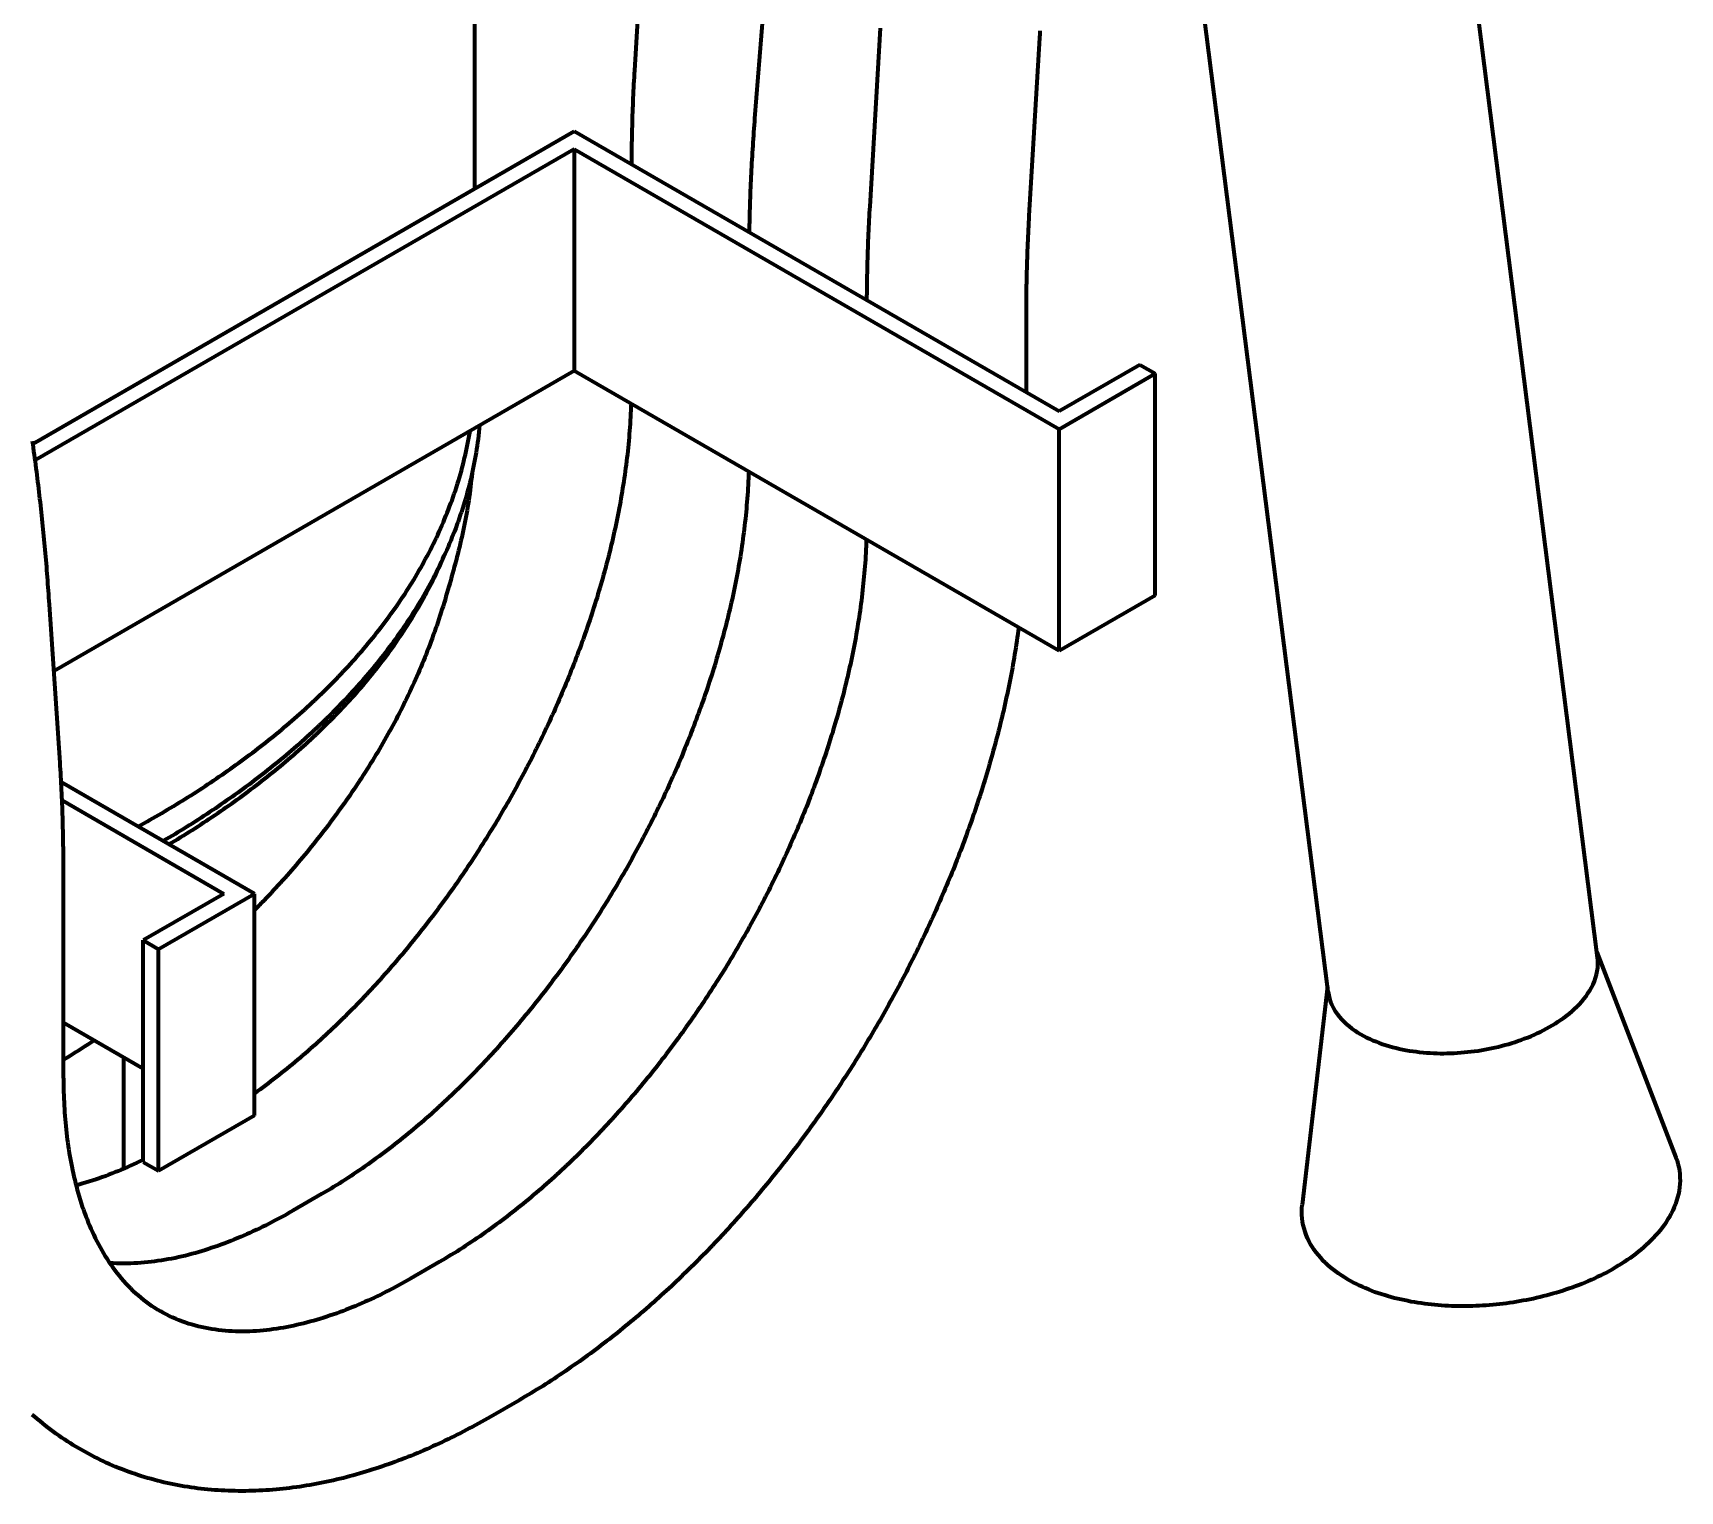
# Model space of a CAD drawing. Header units: millimetres. Extents: x 0 to 2382, y 0 to 420.
# Drawn here: x 335.41 to 359.67, y 53.49 to 74.96 of the extents above; entities that cross this region are included whole.
import ezdxf

# ---------------------------------------------------------------- set-up
doc = ezdxf.new("R2010")
doc.units = ezdxf.units.MM
doc.layers.add('01-VISIBLE', color=7, linetype='CONTINUOUS', lineweight=70)

msp = doc.modelspace()

# ---------------------------------------------------------------- linework, layer by layer
at = {"layer": '01-VISIBLE'}
for p, q in [((341.92, 72.668), (341.92, 111.598)), ((358.456, 61.347), (355.393, 85.487)), ((354.488, 60.843), (351.425, 84.983)), ((344.427, 77.032), (344.271, 74.409)), ((346.186, 75.534), (346.042, 73.704)), ((347.891, 75.032), (347.736, 72.409)), ((350.237, 74.893), (350.082, 72.27)), ((335.413, 68.911), (343.385, 73.514)), ((343.385, 73.514), (350.527, 69.391)), ((343.385, 73.253), (335.446, 68.669)), ((343.385, 73.253), (350.527, 69.129)), ((343.385, 73.253), (343.385, 69.987)), ((350.04, 70.874), (350.04, 69.672)), ((343.385, 69.987), (335.722, 65.562)), ((350.527, 65.863), (343.385, 69.987)), ((351.715, 70.076), (350.527, 69.391)), ((350.527, 69.129), (351.941, 69.946)), ((351.715, 70.076), (351.941, 69.946)), ((351.941, 66.68), (351.941, 69.946)), ((350.527, 65.863), (350.527, 69.129)), ((335.812, 64.215), (335.656, 66.545)), ((351.941, 66.68), (350.527, 65.863)), ((338.676, 62.287), (335.829, 63.931)), ((335.842, 63.662), (338.223, 62.287)), ((335.863, 59.572), (335.863, 62.653)), ((338.223, 62.287), (337.035, 61.601)), ((337.262, 61.471), (338.676, 62.287)), ((338.676, 59.021), (338.676, 62.287)), ((337.035, 61.601), (337.262, 61.471)), ((337.035, 58.335), (337.035, 61.601)), ((337.262, 58.205), (337.262, 61.471)), ((358.446, 61.426), (359.609, 58.404)), ((354.478, 60.922), (354.107, 57.705)), ((337.035, 59.707), (335.863, 60.384)), ((336.752, 58.238), (336.752, 59.87)), ((338.676, 59.021), (337.262, 58.205)), ((337.035, 58.335), (337.262, 58.205)), ((339.669, 57.866), (339.244, 57.62)), ((341.402, 56.865), (340.976, 56.62)), ((342.577, 54.83), (342.151, 54.585))]:
    msp.add_line(p, q, dxfattribs=at)
for points in [[(350.243, 74.993), (350.24, 74.943), (350.237, 74.893)], [(344.271, 74.409), (344.268, 74.358), (344.266, 74.307), (344.263, 74.256), (344.26, 74.205), (344.258, 74.154), (344.255, 74.103), (344.253, 74.052), (344.25, 74), (344.248, 73.949), (344.246, 73.898), (344.244, 73.847), (344.242, 73.796), (344.24, 73.745), (344.239, 73.694), (344.237, 73.643), (344.236, 73.591), (344.234, 73.54), (344.233, 73.489), (344.232, 73.438), (344.231, 73.387), (344.23, 73.336), (344.229, 73.284), (344.228, 73.233), (344.227, 73.182), (344.227, 73.131), (344.226, 73.08), (344.226, 73.029)], [(346.042, 73.704), (346.038, 73.653), (346.034, 73.603), (346.03, 73.552), (346.026, 73.501), (346.023, 73.45), (346.019, 73.4), (346.016, 73.349), (346.013, 73.298), (346.009, 73.247), (346.006, 73.196), (346.003, 73.146), (346, 73.095), (345.997, 73.044), (345.995, 72.993), (345.992, 72.942), (345.99, 72.891), (345.987, 72.841), (345.985, 72.79), (345.982, 72.739), (345.98, 72.688), (345.978, 72.637), (345.976, 72.586), (345.974, 72.535), (345.973, 72.485), (345.971, 72.434), (345.969, 72.383), (345.968, 72.332), (345.966, 72.281), (345.965, 72.23), (345.964, 72.179), (345.963, 72.128), (345.962, 72.078), (345.961, 72.027)], [(347.736, 72.409), (347.733, 72.358), (347.73, 72.307), (347.728, 72.256), (347.725, 72.205), (347.722, 72.153), (347.72, 72.102), (347.717, 72.051), (347.715, 72), (347.713, 71.949), (347.711, 71.898), (347.709, 71.847), (347.707, 71.796), (347.705, 71.744), (347.703, 71.693), (347.702, 71.642), (347.7, 71.591), (347.699, 71.54), (347.698, 71.489), (347.697, 71.437), (347.695, 71.386), (347.694, 71.335), (347.694, 71.284), (347.693, 71.233), (347.692, 71.182), (347.692, 71.13), (347.691, 71.079), (347.691, 71.028)], [(350.082, 72.27), (350.079, 72.219), (350.076, 72.167), (350.073, 72.115), (350.071, 72.064), (350.068, 72.012), (350.066, 71.96), (350.063, 71.909), (350.061, 71.857), (350.059, 71.805), (350.057, 71.754), (350.055, 71.702), (350.053, 71.65), (350.052, 71.598), (350.05, 71.547), (350.049, 71.495), (350.047, 71.443), (350.046, 71.392), (350.045, 71.34), (350.044, 71.288), (350.043, 71.236), (350.042, 71.185), (350.042, 71.133), (350.041, 71.081), (350.041, 71.03), (350.04, 70.978), (350.04, 70.926), (350.04, 70.874)], [(344.221, 69.504), (344.22, 69.454), (344.218, 69.404), (344.215, 69.354), (344.213, 69.303), (344.21, 69.253), (344.207, 69.203), (344.204, 69.153), (344.2, 69.103), (344.196, 69.053), (344.192, 69.004), (344.187, 68.954), (344.183, 68.904), (344.178, 68.854), (344.172, 68.804), (344.167, 68.754), (344.161, 68.704), (344.155, 68.655), (344.149, 68.605), (344.142, 68.555), (344.136, 68.506), (344.129, 68.456), (344.121, 68.406), (344.114, 68.357), (344.106, 68.307), (344.098, 68.258), (344.09, 68.208), (344.082, 68.159), (344.073, 68.109), (344.064, 68.06), (344.055, 68.011), (344.046, 67.962), (344.037, 67.912), (344.027, 67.863), (344.017, 67.814), (344.007, 67.765), (343.997, 67.716), (343.986, 67.667), (343.975, 67.618), (343.964, 67.569), (343.953, 67.52), (343.942, 67.471), (343.93, 67.423), (343.919, 67.374), (343.907, 67.325), (343.895, 67.277), (343.882, 67.228), (343.87, 67.179), (343.857, 67.131), (343.844, 67.083), (343.831, 67.034), (343.818, 66.986), (343.804, 66.938), (343.791, 66.889), (343.777, 66.841), (343.763, 66.793), (343.749, 66.745), (343.734, 66.697), (343.72, 66.649), (343.705, 66.601), (343.69, 66.553), (343.675, 66.505), (343.659, 66.458), (343.644, 66.41), (343.628, 66.362), (343.613, 66.315), (343.597, 66.267), (343.58, 66.22), (343.564, 66.173), (343.548, 66.125), (343.531, 66.078), (343.514, 66.031), (343.497, 65.984), (343.48, 65.936), (343.463, 65.889), (343.445, 65.842), (343.427, 65.796), (343.41, 65.749), (343.392, 65.702), (343.374, 65.655), (343.355, 65.609), (343.337, 65.562), (343.318, 65.515), (343.299, 65.469), (343.28, 65.423), (343.261, 65.376), (343.242, 65.33), (343.223, 65.284), (343.203, 65.238), (343.183, 65.191), (343.164, 65.145), (343.144, 65.099), (343.123, 65.054), (343.103, 65.008), (343.083, 64.962), (343.062, 64.916), (343.041, 64.871), (343.02, 64.825), (342.999, 64.78), (342.978, 64.734), (342.957, 64.689), (342.935, 64.644), (342.913, 64.599), (342.892, 64.553), (342.87, 64.508), (342.847, 64.463), (342.825, 64.418), (342.803, 64.374), (342.78, 64.329), (342.758, 64.284), (342.735, 64.24), (342.712, 64.195), (342.689, 64.151), (342.665, 64.106), (342.642, 64.062), (342.618, 64.018), (342.595, 63.973), (342.571, 63.929), (342.547, 63.885), (342.523, 63.841), (342.499, 63.798), (342.474, 63.754), (342.45, 63.71), (342.425, 63.666), (342.4, 63.623), (342.375, 63.579), (342.35, 63.536), (342.325, 63.493), (342.299, 63.45), (342.274, 63.406), (342.248, 63.363), (342.223, 63.32), (342.197, 63.277), (342.171, 63.235), (342.144, 63.192), (342.118, 63.149), (342.092, 63.107), (342.065, 63.064), (342.038, 63.022), (342.011, 62.98), (341.984, 62.937), (341.957, 62.895), (341.93, 62.853), (341.902, 62.811), (341.875, 62.769), (341.847, 62.728), (341.819, 62.686), (341.791, 62.644), (341.763, 62.603), (341.735, 62.561), (341.707, 62.52), (341.678, 62.479), (341.65, 62.438), (341.621, 62.397), (341.592, 62.356), (341.563, 62.315), (341.534, 62.274), (341.504, 62.233), (341.475, 62.193), (341.445, 62.152), (341.416, 62.112), (341.386, 62.072), (341.356, 62.032), (341.326, 61.992), (341.295, 61.952), (341.265, 61.912), (341.234, 61.872), (341.204, 61.832), (341.173, 61.793), (341.142, 61.753), (341.111, 61.714), (341.08, 61.675), (341.049, 61.636), (341.017, 61.597), (340.985, 61.558), (340.954, 61.519), (340.922, 61.48), (340.89, 61.442), (340.858, 61.403), (340.825, 61.365), (340.793, 61.327), (340.761, 61.288), (340.728, 61.25), (340.695, 61.213), (340.662, 61.175), (340.629, 61.137), (340.596, 61.1), (340.562, 61.062), (340.529, 61.025), (340.495, 60.988), (340.462, 60.951), (340.428, 60.914), (340.394, 60.877), (340.359, 60.84), (340.325, 60.804), (340.291, 60.767), (340.256, 60.731), (340.221, 60.695), (340.187, 60.659), (340.152, 60.623), (340.116, 60.587), (340.081, 60.552), (340.046, 60.516), (340.01, 60.481), (339.974, 60.446), (339.939, 60.411), (339.903, 60.376), (339.867, 60.341), (339.83, 60.306), (339.794, 60.272), (339.757, 60.238), (339.721, 60.204), (339.684, 60.169), (339.647, 60.136), (339.61, 60.102), (339.573, 60.068), (339.535, 60.035), (339.498, 60.002), (339.46, 59.969), (339.422, 59.936), (339.384, 59.903), (339.346, 59.871), (339.308, 59.838), (339.269, 59.806), (339.231, 59.774), (339.192, 59.742), (339.153, 59.71), (339.114, 59.679), (339.075, 59.648), (339.036, 59.616), (338.997, 59.585), (338.957, 59.555), (338.917, 59.524), (338.877, 59.494), (338.837, 59.464), (338.797, 59.434), (338.757, 59.404), (338.716, 59.374), (338.676, 59.345)], [(341.991, 69.182), (341.986, 69.132), (341.981, 69.082), (341.975, 69.032), (341.969, 68.982), (341.962, 68.933), (341.955, 68.883), (341.947, 68.833), (341.939, 68.784), (341.931, 68.734), (341.922, 68.685), (341.913, 68.635), (341.903, 68.586), (341.893, 68.537), (341.882, 68.488), (341.871, 68.439), (341.86, 68.39), (341.848, 68.341), (341.835, 68.292), (341.823, 68.244), (341.809, 68.195), (341.796, 68.147), (341.782, 68.099), (341.768, 68.051), (341.753, 68.003), (341.738, 67.955), (341.722, 67.907), (341.706, 67.859), (341.69, 67.812), (341.673, 67.765), (341.656, 67.717), (341.639, 67.67), (341.621, 67.623), (341.602, 67.577), (341.584, 67.53), (341.565, 67.484), (341.545, 67.437), (341.526, 67.391), (341.506, 67.345), (341.485, 67.299), (341.465, 67.253), (341.443, 67.208), (341.422, 67.162), (341.4, 67.117), (341.378, 67.072), (341.356, 67.027), (341.333, 66.982), (341.31, 66.938), (341.286, 66.893), (341.263, 66.849), (341.238, 66.805), (341.214, 66.761), (341.189, 66.717), (341.164, 66.674), (341.139, 66.631), (341.113, 66.587), (341.088, 66.544), (341.061, 66.501), (341.035, 66.459), (341.008, 66.416), (340.981, 66.374), (340.954, 66.332), (340.926, 66.29), (340.898, 66.248), (340.87, 66.207), (340.842, 66.165), (340.813, 66.124), (340.784, 66.083), (340.755, 66.042), (340.725, 66.001), (340.696, 65.961), (340.666, 65.921), (340.635, 65.881), (340.605, 65.841), (340.574, 65.801), (340.543, 65.761), (340.512, 65.722), (340.481, 65.683), (340.449, 65.644), (340.417, 65.605), (340.385, 65.566), (340.353, 65.528), (340.32, 65.489), (340.288, 65.451), (340.255, 65.413), (340.222, 65.376), (340.188, 65.338), (340.155, 65.301), (340.121, 65.264), (340.087, 65.227), (340.053, 65.19), (340.019, 65.153), (339.984, 65.117), (339.949, 65.081), (339.914, 65.044), (339.879, 65.009), (339.844, 64.973), (339.808, 64.937), (339.773, 64.902), (339.737, 64.867), (339.701, 64.832), (339.665, 64.797), (339.628, 64.762), (339.592, 64.728), (339.555, 64.693), (339.518, 64.659), (339.481, 64.625), (339.444, 64.592), (339.407, 64.558), (339.369, 64.525), (339.332, 64.491), (339.294, 64.458), (339.256, 64.425), (339.218, 64.393), (339.18, 64.36), (339.141, 64.328), (339.103, 64.295), (339.064, 64.263), (339.026, 64.231), (338.987, 64.2), (338.948, 64.168), (338.908, 64.137), (338.869, 64.105), (338.83, 64.074), (338.79, 64.044), (338.75, 64.013), (338.71, 63.982), (338.67, 63.952), (338.63, 63.922), (338.59, 63.892), (338.55, 63.862), (338.509, 63.832), (338.469, 63.802), (338.428, 63.773), (338.387, 63.744), (338.346, 63.714), (338.305, 63.686), (338.264, 63.657), (338.223, 63.628), (338.182, 63.6), (338.14, 63.571), (338.099, 63.543), (338.057, 63.515), (338.015, 63.487), (337.973, 63.46), (337.931, 63.432), (337.889, 63.405), (337.847, 63.377), (337.805, 63.35), (337.762, 63.323), (337.72, 63.297), (337.677, 63.27), (337.635, 63.243), (337.592, 63.217), (337.549, 63.191), (337.506, 63.165), (337.463, 63.139), (337.42, 63.113), (337.377, 63.088), (337.333, 63.062)], [(335.656, 66.545), (335.653, 66.596), (335.649, 66.646), (335.646, 66.696), (335.642, 66.746), (335.638, 66.797), (335.634, 66.847), (335.631, 66.897), (335.627, 66.947), (335.623, 66.998), (335.619, 67.048), (335.615, 67.098), (335.61, 67.148), (335.606, 67.199), (335.602, 67.249), (335.597, 67.299), (335.593, 67.349), (335.588, 67.399), (335.584, 67.449), (335.579, 67.5), (335.574, 67.55), (335.569, 67.6), (335.564, 67.65), (335.559, 67.7), (335.554, 67.75), (335.549, 67.801), (335.543, 67.851), (335.538, 67.901), (335.533, 67.951), (335.527, 68.001), (335.522, 68.051), (335.516, 68.101), (335.51, 68.151), (335.504, 68.201), (335.499, 68.251), (335.493, 68.301), (335.486, 68.351), (335.48, 68.401), (335.474, 68.451), (335.468, 68.501), (335.461, 68.551), (335.455, 68.601), (335.449, 68.651), (335.442, 68.701), (335.435, 68.751), (335.428, 68.801), (335.422, 68.851), (335.415, 68.901), (335.408, 68.951)], [(336.961, 63.277), (337.005, 63.301), (337.049, 63.325), (337.093, 63.35), (337.136, 63.375), (337.18, 63.399), (337.223, 63.424), (337.267, 63.449), (337.31, 63.475), (337.353, 63.5), (337.396, 63.526), (337.439, 63.551), (337.482, 63.577), (337.525, 63.603), (337.568, 63.629), (337.61, 63.655), (337.653, 63.682), (337.696, 63.708), (337.738, 63.735), (337.78, 63.762), (337.822, 63.789), (337.864, 63.816), (337.906, 63.843), (337.948, 63.871), (337.99, 63.899), (338.032, 63.926), (338.073, 63.954), (338.115, 63.982), (338.156, 64.011), (338.198, 64.039), (338.239, 64.068), (338.28, 64.096), (338.321, 64.125), (338.362, 64.154), (338.402, 64.183), (338.443, 64.213), (338.483, 64.242), (338.524, 64.272), (338.564, 64.302), (338.604, 64.332), (338.644, 64.362), (338.684, 64.392), (338.724, 64.423), (338.763, 64.453), (338.803, 64.484), (338.842, 64.515), (338.881, 64.546), (338.92, 64.578), (338.959, 64.609), (338.998, 64.641), (339.037, 64.673), (339.076, 64.705), (339.114, 64.737), (339.152, 64.769), (339.19, 64.802), (339.228, 64.834), (339.266, 64.867), (339.304, 64.9), (339.341, 64.934), (339.379, 64.967), (339.416, 65.001), (339.453, 65.034), (339.49, 65.068), (339.526, 65.102), (339.563, 65.137), (339.599, 65.171), (339.635, 65.206), (339.672, 65.24), (339.707, 65.275), (339.743, 65.311), (339.779, 65.346), (339.814, 65.381), (339.849, 65.417), (339.884, 65.453), (339.919, 65.489), (339.953, 65.525), (339.988, 65.562), (340.022, 65.598), (340.056, 65.635), (340.09, 65.672), (340.123, 65.709), (340.157, 65.747), (340.19, 65.784), (340.223, 65.822), (340.255, 65.86), (340.288, 65.898), (340.32, 65.936), (340.352, 65.975), (340.384, 66.014), (340.416, 66.052), (340.447, 66.091), (340.478, 66.131), (340.509, 66.17), (340.54, 66.21), (340.57, 66.249), (340.601, 66.289), (340.631, 66.33), (340.66, 66.37), (340.69, 66.411), (340.719, 66.451), (340.748, 66.492), (340.776, 66.533), (340.805, 66.575), (340.833, 66.616), (340.861, 66.658), (340.888, 66.699), (340.916, 66.742), (340.943, 66.784), (340.969, 66.826), (340.996, 66.869), (341.022, 66.911), (341.048, 66.954), (341.073, 66.997), (341.098, 67.041), (341.123, 67.084), (341.148, 67.128), (341.172, 67.172), (341.196, 67.216), (341.22, 67.26), (341.243, 67.304), (341.266, 67.349), (341.289, 67.394), (341.311, 67.438), (341.333, 67.483), (341.354, 67.529), (341.376, 67.574), (341.397, 67.62), (341.417, 67.665), (341.437, 67.711), (341.457, 67.757), (341.476, 67.803), (341.496, 67.85), (341.514, 67.896), (341.533, 67.943), (341.55, 67.989), (341.568, 68.036), (341.585, 68.083), (341.602, 68.131), (341.618, 68.178), (341.634, 68.226), (341.65, 68.273), (341.665, 68.321), (341.68, 68.369), (341.694, 68.417), (341.708, 68.465), (341.722, 68.513), (341.735, 68.562), (341.747, 68.61), (341.759, 68.659), (341.771, 68.707), (341.783, 68.756), (341.794, 68.805), (341.804, 68.854), (341.814, 68.903), (341.824, 68.952), (341.833, 69.001), (341.842, 69.051), (341.85, 69.1)], [(341.88, 68.478), (341.875, 68.428), (341.869, 68.378), (341.864, 68.328), (341.858, 68.278), (341.852, 68.228), (341.845, 68.178), (341.838, 68.129), (341.83, 68.079), (341.823, 68.03), (341.815, 67.98), (341.806, 67.931), (341.798, 67.881), (341.788, 67.832), (341.779, 67.783), (341.769, 67.733), (341.759, 67.684), (341.749, 67.635), (341.738, 67.586), (341.727, 67.537), (341.716, 67.488), (341.704, 67.439), (341.693, 67.391), (341.681, 67.342), (341.668, 67.293), (341.656, 67.245), (341.644, 67.196), (341.631, 67.147), (341.618, 67.099), (341.605, 67.05), (341.592, 67.002), (341.579, 66.954), (341.566, 66.905), (341.552, 66.857), (341.538, 66.809), (341.524, 66.76), (341.51, 66.712), (341.496, 66.664), (341.482, 66.616), (341.467, 66.568), (341.452, 66.52), (341.437, 66.472), (341.422, 66.424), (341.407, 66.377), (341.391, 66.329), (341.375, 66.281), (341.359, 66.234), (341.343, 66.186), (341.326, 66.139), (341.309, 66.092), (341.292, 66.045), (341.274, 65.998), (341.256, 65.951), (341.238, 65.904), (341.22, 65.857), (341.202, 65.811), (341.183, 65.764), (341.164, 65.718), (341.145, 65.671), (341.126, 65.625), (341.106, 65.578), (341.087, 65.532), (341.067, 65.486), (341.046, 65.44), (341.026, 65.395), (341.005, 65.349), (340.984, 65.303), (340.963, 65.258), (340.941, 65.213), (340.919, 65.167), (340.897, 65.122), (340.875, 65.077), (340.853, 65.032), (340.83, 64.988), (340.807, 64.943), (340.784, 64.899), (340.761, 64.854), (340.737, 64.81), (340.713, 64.766), (340.689, 64.722), (340.665, 64.678), (340.641, 64.634), (340.616, 64.59), (340.591, 64.546), (340.566, 64.503), (340.541, 64.46), (340.516, 64.416), (340.49, 64.373), (340.464, 64.33), (340.438, 64.287), (340.412, 64.245), (340.385, 64.202), (340.359, 64.159), (340.332, 64.117), (340.305, 64.075), (340.278, 64.033), (340.25, 63.99), (340.223, 63.948), (340.195, 63.907), (340.167, 63.865), (340.139, 63.823), (340.111, 63.782), (340.083, 63.74), (340.054, 63.699), (340.025, 63.658), (339.996, 63.617), (339.967, 63.576), (339.938, 63.535), (339.909, 63.495), (339.879, 63.454), (339.85, 63.414), (339.82, 63.373), (339.79, 63.333), (339.759, 63.293), (339.729, 63.253), (339.698, 63.213), (339.668, 63.174), (339.637, 63.134), (339.606, 63.095), (339.575, 63.055), (339.543, 63.016), (339.512, 62.977), (339.48, 62.938), (339.449, 62.899), (339.417, 62.861), (339.384, 62.822), (339.352, 62.784), (339.32, 62.745), (339.287, 62.707), (339.255, 62.669), (339.222, 62.631), (339.189, 62.593), (339.155, 62.556), (339.122, 62.518), (339.089, 62.481), (339.055, 62.444), (339.021, 62.406), (338.987, 62.369), (338.953, 62.333), (338.919, 62.296), (338.885, 62.259), (338.85, 62.223), (338.816, 62.186), (338.781, 62.15), (338.746, 62.114), (338.711, 62.078), (338.676, 62.043)], [(345.954, 68.504), (345.952, 68.454), (345.95, 68.404), (345.948, 68.354), (345.945, 68.304), (345.942, 68.254), (345.939, 68.204), (345.936, 68.154), (345.932, 68.104), (345.928, 68.054), (345.924, 68.004), (345.92, 67.954), (345.915, 67.904), (345.91, 67.855), (345.905, 67.805), (345.899, 67.755), (345.894, 67.705), (345.888, 67.656), (345.881, 67.606), (345.875, 67.557), (345.868, 67.507), (345.861, 67.457), (345.854, 67.408), (345.847, 67.358), (345.839, 67.309), (345.831, 67.26), (345.823, 67.21), (345.815, 67.161), (345.806, 67.112), (345.797, 67.062), (345.788, 67.013), (345.779, 66.964), (345.77, 66.915), (345.76, 66.866), (345.75, 66.817), (345.74, 66.768), (345.73, 66.719), (345.719, 66.67), (345.709, 66.621), (345.698, 66.572), (345.686, 66.523), (345.675, 66.474), (345.664, 66.426), (345.652, 66.377), (345.64, 66.328), (345.628, 66.28), (345.616, 66.231), (345.603, 66.183), (345.59, 66.135), (345.578, 66.086), (345.565, 66.038), (345.551, 65.99), (345.538, 65.941), (345.524, 65.893), (345.51, 65.845), (345.496, 65.797), (345.482, 65.749), (345.468, 65.701), (345.453, 65.653), (345.439, 65.606), (345.424, 65.558), (345.409, 65.51), (345.393, 65.462), (345.378, 65.415), (345.362, 65.367), (345.347, 65.32), (345.331, 65.272), (345.315, 65.225), (345.298, 65.178), (345.282, 65.13), (345.265, 65.083), (345.249, 65.036), (345.232, 64.989), (345.214, 64.942), (345.197, 64.895), (345.18, 64.848), (345.162, 64.801), (345.144, 64.754), (345.126, 64.708), (345.108, 64.661), (345.09, 64.614), (345.072, 64.568), (345.053, 64.521), (345.034, 64.475), (345.016, 64.429), (344.996, 64.382), (344.977, 64.336), (344.958, 64.29), (344.938, 64.244), (344.919, 64.198), (344.899, 64.152), (344.879, 64.106), (344.859, 64.06), (344.839, 64.015), (344.818, 63.969), (344.798, 63.923), (344.777, 63.878), (344.756, 63.832), (344.735, 63.787), (344.714, 63.742), (344.693, 63.696), (344.671, 63.651), (344.649, 63.606), (344.628, 63.561), (344.606, 63.516), (344.584, 63.471), (344.562, 63.426), (344.539, 63.381), (344.517, 63.337), (344.494, 63.292), (344.471, 63.247), (344.448, 63.203), (344.425, 63.159), (344.402, 63.114), (344.379, 63.07), (344.355, 63.026), (344.332, 62.982), (344.308, 62.938), (344.284, 62.894), (344.26, 62.85), (344.236, 62.806), (344.211, 62.762), (344.187, 62.719), (344.162, 62.675), (344.138, 62.632), (344.113, 62.588), (344.088, 62.545), (344.063, 62.502), (344.037, 62.458), (344.012, 62.415), (343.986, 62.372), (343.96, 62.329), (343.935, 62.287), (343.909, 62.244), (343.883, 62.201), (343.856, 62.159), (343.83, 62.116), (343.803, 62.074), (343.777, 62.031), (343.75, 61.989), (343.723, 61.947), (343.696, 61.905), (343.669, 61.863), (343.641, 61.821), (343.614, 61.779), (343.586, 61.737), (343.558, 61.696), (343.531, 61.654), (343.503, 61.613), (343.474, 61.571), (343.446, 61.53), (343.418, 61.489), (343.389, 61.448), (343.36, 61.407), (343.332, 61.366), (343.303, 61.325), (343.274, 61.284), (343.244, 61.244), (343.215, 61.203), (343.185, 61.163), (343.156, 61.122), (343.126, 61.082), (343.096, 61.042), (343.066, 61.002), (343.036, 60.962), (343.006, 60.922), (342.975, 60.883), (342.945, 60.843), (342.914, 60.803), (342.883, 60.764), (342.852, 60.725), (342.821, 60.686), (342.79, 60.646), (342.758, 60.608), (342.727, 60.569), (342.695, 60.53), (342.664, 60.491), (342.632, 60.453), (342.6, 60.414), (342.567, 60.376), (342.535, 60.338), (342.503, 60.3), (342.47, 60.262), (342.437, 60.224), (342.404, 60.186), (342.372, 60.148), (342.338, 60.111), (342.305, 60.074), (342.272, 60.036), (342.238, 59.999), (342.205, 59.962), (342.171, 59.925), (342.137, 59.888), (342.103, 59.852), (342.069, 59.815), (342.034, 59.779), (342, 59.743), (341.965, 59.706), (341.93, 59.67), (341.895, 59.635), (341.86, 59.599), (341.825, 59.563), (341.79, 59.528), (341.754, 59.493), (341.719, 59.457), (341.683, 59.422), (341.647, 59.387), (341.611, 59.353), (341.575, 59.318), (341.539, 59.284), (341.502, 59.249), (341.466, 59.215), (341.429, 59.181), (341.392, 59.147), (341.355, 59.114), (341.318, 59.08), (341.281, 59.047), (341.243, 59.013), (341.206, 58.98), (341.168, 58.948), (341.13, 58.915), (341.092, 58.882), (341.054, 58.85), (341.016, 58.818), (340.978, 58.786), (340.939, 58.754), (340.9, 58.722), (340.861, 58.69), (340.822, 58.659), (340.783, 58.628), (340.744, 58.597), (340.704, 58.566), (340.665, 58.536), (340.625, 58.505), (340.585, 58.475), (340.545, 58.445), (340.505, 58.415), (340.465, 58.386), (340.424, 58.356), (340.383, 58.327), (340.343, 58.298), (340.302, 58.269), (340.261, 58.241), (340.219, 58.212), (340.178, 58.184), (340.136, 58.156), (340.095, 58.129), (340.053, 58.101), (340.011, 58.074), (339.969, 58.047), (339.926, 58.021), (339.884, 57.994), (339.841, 57.968), (339.798, 57.942), (339.756, 57.916), (339.712, 57.891), (339.669, 57.866)], [(347.686, 67.503), (347.685, 67.453), (347.683, 67.403), (347.68, 67.353), (347.678, 67.303), (347.675, 67.253), (347.672, 67.204), (347.668, 67.154), (347.665, 67.104), (347.661, 67.054), (347.657, 67.004), (347.652, 66.954), (347.647, 66.904), (347.642, 66.854), (347.637, 66.805), (347.632, 66.755), (347.626, 66.705), (347.62, 66.656), (347.614, 66.606), (347.607, 66.556), (347.601, 66.507), (347.594, 66.457), (347.586, 66.408), (347.579, 66.358), (347.571, 66.309), (347.563, 66.259), (347.555, 66.21), (347.547, 66.161), (347.538, 66.111), (347.53, 66.062), (347.521, 66.013), (347.511, 65.964), (347.502, 65.915), (347.492, 65.865), (347.482, 65.816), (347.472, 65.767), (347.462, 65.718), (347.452, 65.669), (347.441, 65.621), (347.43, 65.572), (347.419, 65.523), (347.408, 65.474), (347.396, 65.426), (347.384, 65.377), (347.372, 65.328), (347.36, 65.28), (347.348, 65.231), (347.336, 65.183), (347.323, 65.134), (347.31, 65.086), (347.297, 65.038), (347.284, 64.989), (347.27, 64.941), (347.257, 64.893), (347.243, 64.845), (347.229, 64.797), (347.215, 64.749), (347.2, 64.701), (347.186, 64.653), (347.171, 64.605), (347.156, 64.558), (347.141, 64.51), (347.126, 64.462), (347.11, 64.415), (347.095, 64.367), (347.079, 64.32), (347.063, 64.272), (347.047, 64.225), (347.031, 64.177), (347.014, 64.13), (346.998, 64.083), (346.981, 64.036), (346.964, 63.989), (346.947, 63.942), (346.93, 63.895), (346.912, 63.848), (346.895, 63.801), (346.877, 63.754), (346.859, 63.708), (346.841, 63.661), (346.823, 63.614), (346.804, 63.568), (346.786, 63.521), (346.767, 63.475), (346.748, 63.429), (346.729, 63.382), (346.71, 63.336), (346.69, 63.29), (346.671, 63.244), (346.651, 63.198), (346.631, 63.152), (346.611, 63.106), (346.591, 63.06), (346.571, 63.014), (346.551, 62.969), (346.53, 62.923), (346.509, 62.878), (346.488, 62.832), (346.467, 62.787), (346.446, 62.741), (346.425, 62.696), (346.403, 62.651), (346.382, 62.606), (346.36, 62.561), (346.338, 62.516), (346.316, 62.471), (346.294, 62.426), (346.272, 62.381), (346.249, 62.336), (346.226, 62.292), (346.204, 62.247), (346.181, 62.203), (346.158, 62.158), (346.135, 62.114), (346.111, 62.07), (346.088, 62.026), (346.064, 61.981), (346.04, 61.937), (346.016, 61.893), (345.992, 61.85), (345.968, 61.806), (345.944, 61.762), (345.919, 61.718), (345.895, 61.675), (345.87, 61.631), (345.845, 61.588), (345.82, 61.545), (345.795, 61.501), (345.77, 61.458), (345.744, 61.415), (345.719, 61.372), (345.693, 61.329), (345.667, 61.286), (345.641, 61.244), (345.615, 61.201), (345.589, 61.158), (345.562, 61.116), (345.536, 61.073), (345.509, 61.031), (345.482, 60.989), (345.455, 60.947), (345.428, 60.905), (345.401, 60.863), (345.374, 60.821), (345.346, 60.779), (345.319, 60.737), (345.291, 60.695), (345.263, 60.654), (345.235, 60.612), (345.207, 60.571), (345.178, 60.53), (345.15, 60.489), (345.122, 60.448), (345.093, 60.407), (345.064, 60.366), (345.035, 60.325), (345.006, 60.284), (344.977, 60.244), (344.947, 60.203), (344.918, 60.163), (344.888, 60.122), (344.858, 60.082), (344.829, 60.042), (344.799, 60.002), (344.768, 59.962), (344.738, 59.922), (344.708, 59.882), (344.677, 59.843), (344.646, 59.803), (344.616, 59.764), (344.585, 59.725), (344.553, 59.685), (344.522, 59.646), (344.491, 59.607), (344.459, 59.568), (344.428, 59.53), (344.396, 59.491), (344.364, 59.452), (344.332, 59.414), (344.3, 59.376), (344.268, 59.337), (344.235, 59.299), (344.202, 59.261), (344.17, 59.224), (344.137, 59.186), (344.104, 59.148), (344.071, 59.111), (344.038, 59.073), (344.004, 59.036), (343.971, 58.999), (343.937, 58.962), (343.903, 58.925), (343.869, 58.888), (343.835, 58.852), (343.801, 58.815), (343.767, 58.779), (343.732, 58.742), (343.697, 58.706), (343.663, 58.67), (343.628, 58.634), (343.593, 58.599), (343.558, 58.563), (343.522, 58.528), (343.487, 58.492), (343.451, 58.457), (343.416, 58.422), (343.38, 58.387), (343.344, 58.352), (343.308, 58.318), (343.271, 58.283), (343.235, 58.249), (343.198, 58.215), (343.162, 58.181), (343.125, 58.147), (343.088, 58.113), (343.051, 58.08), (343.013, 58.046), (342.976, 58.013), (342.938, 57.98), (342.901, 57.947), (342.863, 57.915), (342.825, 57.882), (342.787, 57.85), (342.748, 57.817), (342.71, 57.785), (342.671, 57.753), (342.633, 57.722), (342.594, 57.69), (342.555, 57.659), (342.516, 57.628), (342.476, 57.597), (342.437, 57.566), (342.397, 57.535), (342.358, 57.505), (342.318, 57.475), (342.278, 57.445), (342.237, 57.415), (342.197, 57.385), (342.157, 57.356), (342.116, 57.327), (342.075, 57.298), (342.034, 57.269), (341.993, 57.24), (341.952, 57.212), (341.91, 57.184), (341.869, 57.156), (341.827, 57.129), (341.785, 57.101), (341.743, 57.074), (341.701, 57.047), (341.659, 57.02), (341.616, 56.994), (341.574, 56.968), (341.531, 56.942), (341.488, 56.916), (341.445, 56.891), (341.402, 56.865)], [(337.416, 63.015), (337.459, 63.04), (337.502, 63.066), (337.545, 63.092), (337.587, 63.119), (337.63, 63.145), (337.673, 63.172), (337.715, 63.198), (337.758, 63.225), (337.8, 63.252), (337.842, 63.279), (337.884, 63.306), (337.926, 63.334), (337.968, 63.361), (338.01, 63.389), (338.052, 63.417), (338.093, 63.445), (338.135, 63.473), (338.176, 63.502), (338.218, 63.53), (338.259, 63.559), (338.3, 63.588), (338.341, 63.617), (338.382, 63.646), (338.422, 63.675), (338.463, 63.705), (338.503, 63.734), (338.544, 63.764), (338.584, 63.794), (338.624, 63.824), (338.664, 63.855), (338.704, 63.885), (338.744, 63.916), (338.783, 63.947), (338.823, 63.977), (338.862, 64.009), (338.902, 64.04), (338.941, 64.071), (338.98, 64.103), (339.018, 64.135), (339.057, 64.167), (339.096, 64.199), (339.134, 64.231), (339.172, 64.264), (339.21, 64.296), (339.248, 64.329), (339.286, 64.362), (339.324, 64.396), (339.361, 64.429), (339.399, 64.462), (339.436, 64.496), (339.473, 64.53), (339.51, 64.564), (339.546, 64.598), (339.583, 64.633), (339.619, 64.667), (339.655, 64.702), (339.691, 64.737), (339.727, 64.772), (339.763, 64.808), (339.798, 64.843), (339.834, 64.879), (339.869, 64.915), (339.904, 64.951), (339.938, 64.987), (339.973, 65.023), (340.007, 65.06), (340.041, 65.097), (340.075, 65.134), (340.109, 65.171), (340.142, 65.208), (340.176, 65.246), (340.209, 65.284), (340.242, 65.321), (340.274, 65.36), (340.307, 65.398), (340.339, 65.436), (340.371, 65.475), (340.403, 65.514), (340.434, 65.553), (340.466, 65.592), (340.497, 65.631), (340.528, 65.671), (340.558, 65.711), (340.589, 65.751), (340.619, 65.791), (340.649, 65.831), (340.678, 65.872), (340.707, 65.913), (340.737, 65.954), (340.765, 65.995), (340.794, 66.036), (340.822, 66.077), (340.85, 66.119), (340.878, 66.161), (340.905, 66.203), (340.932, 66.245), (340.959, 66.287), (340.986, 66.33), (341.012, 66.373), (341.038, 66.416), (341.064, 66.459), (341.089, 66.502), (341.114, 66.546), (341.139, 66.589), (341.163, 66.633), (341.187, 66.677), (341.211, 66.721), (341.235, 66.766), (341.258, 66.81), (341.281, 66.855), (341.303, 66.9), (341.325, 66.945), (341.347, 66.99), (341.368, 67.036), (341.389, 67.081), (341.41, 67.127), (341.43, 67.173), (341.45, 67.219), (341.47, 67.265)], [(349.931, 66.207), (349.925, 66.157), (349.918, 66.108), (349.91, 66.058), (349.903, 66.009), (349.895, 65.959), (349.887, 65.91), (349.879, 65.86), (349.871, 65.811), (349.863, 65.762), (349.854, 65.712), (349.846, 65.663), (349.837, 65.614), (349.828, 65.565), (349.818, 65.515), (349.809, 65.466), (349.799, 65.417), (349.789, 65.368), (349.779, 65.319), (349.769, 65.27), (349.759, 65.221), (349.748, 65.172), (349.738, 65.123), (349.727, 65.074), (349.716, 65.025), (349.705, 64.977), (349.693, 64.928), (349.682, 64.879), (349.67, 64.83), (349.658, 64.782), (349.646, 64.733), (349.634, 64.685), (349.621, 64.636), (349.609, 64.588), (349.596, 64.539), (349.583, 64.491), (349.57, 64.442), (349.557, 64.394), (349.544, 64.346), (349.53, 64.298), (349.517, 64.249), (349.503, 64.201), (349.489, 64.153), (349.475, 64.105), (349.461, 64.057), (349.446, 64.009), (349.432, 63.961), (349.417, 63.913), (349.402, 63.866), (349.387, 63.818), (349.372, 63.77), (349.356, 63.723), (349.341, 63.675), (349.325, 63.627), (349.31, 63.58), (349.294, 63.532), (349.278, 63.485), (349.261, 63.438), (349.245, 63.39), (349.229, 63.343), (349.212, 63.296), (349.195, 63.249), (349.178, 63.201), (349.161, 63.154), (349.144, 63.107), (349.127, 63.06), (349.109, 63.013), (349.091, 62.967), (349.074, 62.92), (349.056, 62.873), (349.038, 62.826), (349.019, 62.78), (349.001, 62.733), (348.983, 62.687), (348.964, 62.64), (348.945, 62.594), (348.926, 62.547), (348.907, 62.501), (348.888, 62.455), (348.869, 62.408), (348.85, 62.362), (348.83, 62.316), (348.81, 62.27), (348.791, 62.224), (348.771, 62.178), (348.751, 62.132), (348.73, 62.087), (348.71, 62.041), (348.689, 61.995), (348.669, 61.95), (348.648, 61.904), (348.627, 61.858), (348.606, 61.813), (348.585, 61.768), (348.564, 61.722), (348.543, 61.677), (348.521, 61.632), (348.499, 61.587), (348.478, 61.542), (348.456, 61.496), (348.434, 61.452), (348.412, 61.407), (348.389, 61.362), (348.367, 61.317), (348.344, 61.272), (348.322, 61.228), (348.299, 61.183), (348.276, 61.138), (348.253, 61.094), (348.23, 61.05), (348.207, 61.005), (348.183, 60.961), (348.16, 60.917), (348.136, 60.873), (348.112, 60.829), (348.088, 60.785), (348.064, 60.741), (348.04, 60.697), (348.016, 60.653), (347.992, 60.609), (347.967, 60.566), (347.943, 60.522), (347.918, 60.478), (347.893, 60.435), (347.868, 60.392), (347.843, 60.348), (347.818, 60.305), (347.792, 60.262), (347.767, 60.219), (347.741, 60.176), (347.716, 60.133), (347.69, 60.09), (347.664, 60.047), (347.638, 60.004), (347.612, 59.962), (347.585, 59.919), (347.559, 59.876), (347.532, 59.834), (347.506, 59.792), (347.479, 59.749), (347.452, 59.707), (347.425, 59.665), (347.398, 59.623), (347.371, 59.581), (347.343, 59.539), (347.316, 59.497), (347.288, 59.455), (347.261, 59.413), (347.233, 59.372), (347.205, 59.33), (347.177, 59.289), (347.149, 59.247), (347.12, 59.206), (347.092, 59.165), (347.063, 59.124), (347.035, 59.083), (347.006, 59.042), (346.977, 59.001), (346.948, 58.96), (346.919, 58.919), (346.89, 58.879), (346.86, 58.838), (346.831, 58.797), (346.801, 58.757), (346.772, 58.717), (346.742, 58.677), (346.712, 58.636), (346.682, 58.596), (346.652, 58.556), (346.621, 58.516), (346.591, 58.477), (346.561, 58.437), (346.53, 58.397), (346.499, 58.358), (346.468, 58.318), (346.437, 58.279), (346.406, 58.24), (346.375, 58.201), (346.344, 58.162), (346.312, 58.123), (346.281, 58.084), (346.249, 58.045), (346.217, 58.006), (346.186, 57.968), (346.154, 57.929), (346.121, 57.891), (346.089, 57.852), (346.057, 57.814), (346.024, 57.776), (345.992, 57.738), (345.959, 57.7), (345.926, 57.662), (345.893, 57.625), (345.86, 57.587), (345.827, 57.549), (345.794, 57.512), (345.761, 57.475), (345.727, 57.437), (345.693, 57.4), (345.66, 57.363), (345.626, 57.326), (345.592, 57.29), (345.558, 57.253), (345.524, 57.216), (345.489, 57.18), (345.455, 57.144), (345.42, 57.107), (345.386, 57.071), (345.351, 57.035), (345.316, 56.999), (345.281, 56.964), (345.246, 56.928), (345.21, 56.892), (345.175, 56.857), (345.14, 56.822), (345.104, 56.786), (345.068, 56.751), (345.032, 56.716), (344.996, 56.682), (344.96, 56.647), (344.924, 56.612), (344.888, 56.578), (344.851, 56.543), (344.815, 56.509), (344.778, 56.475), (344.741, 56.441), (344.704, 56.407), (344.667, 56.374), (344.63, 56.34), (344.593, 56.307), (344.556, 56.273), (344.518, 56.24), (344.481, 56.207), (344.443, 56.174), (344.405, 56.141), (344.367, 56.109), (344.329, 56.076), (344.291, 56.044), (344.252, 56.012), (344.214, 55.98), (344.175, 55.948), (344.137, 55.916), (344.098, 55.884), (344.059, 55.853), (344.02, 55.821), (343.981, 55.79), (343.941, 55.759), (343.902, 55.728), (343.862, 55.698), (343.823, 55.667), (343.783, 55.637), (343.743, 55.606), (343.703, 55.576), (343.663, 55.546), (343.623, 55.517), (343.582, 55.487), (343.542, 55.458), (343.501, 55.428), (343.46, 55.399), (343.42, 55.37), (343.379, 55.342), (343.337, 55.313), (343.296, 55.285), (343.255, 55.256), (343.213, 55.228), (343.172, 55.2), (343.13, 55.173), (343.088, 55.145), (343.046, 55.118), (343.004, 55.091), (342.962, 55.064), (342.92, 55.037), (342.877, 55.011), (342.835, 54.984), (342.792, 54.958), (342.749, 54.932), (342.706, 54.906), (342.663, 54.881), (342.62, 54.855), (342.577, 54.83)], [(335.863, 62.653), (335.863, 62.703), (335.862, 62.754), (335.862, 62.804), (335.862, 62.855), (335.861, 62.905), (335.861, 62.955), (335.86, 63.006), (335.859, 63.056), (335.858, 63.107), (335.857, 63.157), (335.856, 63.208), (335.855, 63.258), (335.854, 63.308), (335.852, 63.359), (335.851, 63.409), (335.849, 63.459), (335.848, 63.51), (335.846, 63.56), (335.844, 63.611), (335.842, 63.661), (335.839, 63.711), (335.837, 63.762), (335.835, 63.812), (335.832, 63.862), (335.83, 63.913), (335.827, 63.963), (335.824, 64.013), (335.821, 64.064), (335.818, 64.114), (335.815, 64.164), (335.812, 64.215)], [(356.293, 59.938), (356.344, 59.94), (356.394, 59.943), (356.445, 59.946), (356.495, 59.951), (356.546, 59.956), (356.596, 59.961), (356.646, 59.968), (356.697, 59.975), (356.747, 59.983), (356.796, 59.991), (356.846, 60.001), (356.896, 60.011), (356.945, 60.022), (356.995, 60.033), (357.044, 60.046), (357.093, 60.059), (357.142, 60.072), (357.19, 60.087), (357.238, 60.102), (357.286, 60.118), (357.334, 60.135), (357.382, 60.153), (357.429, 60.171), (357.476, 60.19), (357.522, 60.211), (357.568, 60.232), (357.614, 60.253), (357.659, 60.276), (357.704, 60.3), (357.748, 60.324), (357.792, 60.35), (357.835, 60.376), (357.878, 60.403), (357.92, 60.432), (357.961, 60.461), (358.002, 60.492), (358.041, 60.524), (358.08, 60.556), (358.117, 60.59), (358.154, 60.625), (358.189, 60.662), (358.223, 60.699), (358.255, 60.738), (358.286, 60.779), (358.315, 60.82), (358.342, 60.863), (358.367, 60.907), (358.39, 60.952), (358.409, 60.999), (358.426, 61.047), (358.44, 61.095), (358.451, 61.145), (358.458, 61.195), (358.461, 61.246), (358.461, 61.296), (358.456, 61.347)], [(354.488, 60.843), (354.497, 60.793), (354.509, 60.744), (354.525, 60.695), (354.544, 60.648), (354.567, 60.603), (354.593, 60.559), (354.622, 60.517), (354.653, 60.476), (354.686, 60.438), (354.722, 60.401), (354.759, 60.367), (354.797, 60.334), (354.838, 60.302), (354.879, 60.273), (354.922, 60.245), (354.965, 60.218), (355.009, 60.193), (355.055, 60.17), (355.1, 60.148), (355.147, 60.127), (355.194, 60.108), (355.242, 60.089), (355.289, 60.072), (355.338, 60.057), (355.387, 60.042), (355.436, 60.028), (355.485, 60.016), (355.535, 60.004), (355.584, 59.993), (355.634, 59.984), (355.684, 59.975), (355.735, 59.967), (355.785, 59.961), (355.836, 59.955), (355.886, 59.949), (355.937, 59.945), (355.988, 59.942), (356.039, 59.939), (356.09, 59.937), (356.14, 59.936), (356.191, 59.936), (356.242, 59.937), (356.293, 59.938)], [(336.313, 60.124), (336.269, 60.095), (336.224, 60.066), (336.179, 60.037), (336.134, 60.008), (336.089, 59.98), (336.044, 59.952), (335.999, 59.923), (335.954, 59.895), (335.908, 59.867), (335.863, 59.84)], [(335.863, 59.572), (335.863, 59.522), (335.863, 59.471), (335.864, 59.421), (335.865, 59.37), (335.867, 59.32), (335.869, 59.269), (335.871, 59.219), (335.873, 59.169), (335.876, 59.118), (335.879, 59.068), (335.883, 59.018), (335.887, 58.967), (335.891, 58.917), (335.896, 58.867), (335.901, 58.816), (335.906, 58.766), (335.912, 58.716), (335.919, 58.666), (335.925, 58.616), (335.932, 58.566), (335.94, 58.516), (335.948, 58.466), (335.956, 58.417), (335.965, 58.367), (335.974, 58.317), (335.984, 58.268), (335.994, 58.218), (336.005, 58.169), (336.016, 58.12), (336.028, 58.071), (336.04, 58.022), (336.053, 57.973), (336.066, 57.924), (336.079, 57.875), (336.094, 57.827), (336.108, 57.779), (336.124, 57.731), (336.14, 57.683), (336.156, 57.635), (336.173, 57.587), (336.191, 57.54), (336.209, 57.493), (336.227, 57.446), (336.247, 57.4), (336.267, 57.353), (336.288, 57.307), (336.309, 57.262), (336.331, 57.216), (336.353, 57.171), (336.377, 57.126), (336.401, 57.082), (336.426, 57.038), (336.451, 56.994), (336.477, 56.951), (336.504, 56.908), (336.532, 56.866), (336.56, 56.824), (336.589, 56.783), (336.619, 56.743), (336.65, 56.702), (336.681, 56.663), (336.713, 56.624), (336.746, 56.586), (336.78, 56.548), (336.815, 56.512), (336.85, 56.476), (336.886, 56.441), (336.923, 56.406), (336.961, 56.373), (337, 56.34), (337.039, 56.308), (337.079, 56.277), (337.119, 56.248), (337.161, 56.219), (337.203, 56.191), (337.246, 56.164), (337.289, 56.138)], [(337.035, 58.367), (336.99, 58.346), (336.944, 58.324), (336.899, 58.303), (336.853, 58.282), (336.807, 58.262), (336.76, 58.242), (336.714, 58.222), (336.667, 58.203), (336.621, 58.184), (336.574, 58.165), (336.527, 58.147), (336.48, 58.129), (336.432, 58.112), (336.385, 58.095), (336.337, 58.079), (336.289, 58.063), (336.241, 58.047), (336.193, 58.032), (336.145, 58.018), (336.097, 58.003), (336.048, 57.99)], [(359.609, 58.404), (359.626, 58.356), (359.64, 58.308), (359.652, 58.259), (359.661, 58.21), (359.667, 58.16), (359.67, 58.11), (359.671, 58.06), (359.669, 58.01), (359.664, 57.96), (359.657, 57.91), (359.647, 57.861), (359.635, 57.812), (359.621, 57.764), (359.604, 57.716), (359.585, 57.67), (359.565, 57.624), (359.542, 57.579), (359.518, 57.535), (359.493, 57.492), (359.466, 57.449), (359.437, 57.408), (359.407, 57.368), (359.376, 57.328), (359.344, 57.29), (359.311, 57.252), (359.277, 57.215), (359.242, 57.179), (359.206, 57.144), (359.169, 57.11), (359.131, 57.077), (359.093, 57.044), (359.054, 57.012), (359.015, 56.981), (358.975, 56.951), (358.934, 56.922), (358.893, 56.893), (358.851, 56.865), (358.809, 56.838), (358.766, 56.811), (358.723, 56.785), (358.68, 56.76), (358.636, 56.735), (358.592, 56.711), (358.547, 56.688), (358.503, 56.666), (358.457, 56.644), (358.412, 56.622), (358.366, 56.601), (358.32, 56.581), (358.274, 56.562), (358.227, 56.543), (358.181, 56.524), (358.134, 56.506), (358.087, 56.489), (358.039, 56.472), (357.992, 56.456), (357.944, 56.44), (357.896, 56.425), (357.848, 56.411), (357.8, 56.397), (357.752, 56.383), (357.703, 56.37), (357.654, 56.358), (357.606, 56.346), (357.557, 56.334), (357.508, 56.323), (357.459, 56.313), (357.409, 56.303), (357.36, 56.294), (357.311, 56.285), (357.261, 56.276), (357.211, 56.269), (357.162, 56.261), (357.112, 56.254), (357.062, 56.248), (357.012, 56.242), (356.962, 56.237), (356.912, 56.232), (356.862, 56.228), (356.812, 56.224), (356.762, 56.221), (356.712, 56.218), (356.662, 56.216), (356.612, 56.214), (356.561, 56.213), (356.511, 56.212), (356.461, 56.212), (356.411, 56.213), (356.36, 56.214), (356.31, 56.215), (356.26, 56.218), (356.21, 56.22), (356.16, 56.223), (356.11, 56.227), (356.06, 56.232), (356.01, 56.237), (355.96, 56.242), (355.91, 56.248), (355.86, 56.255), (355.811, 56.263), (355.761, 56.271), (355.712, 56.279), (355.662, 56.289), (355.613, 56.299), (355.564, 56.31), (355.515, 56.321), (355.466, 56.333), (355.418, 56.346), (355.369, 56.359), (355.321, 56.374), (355.273, 56.389), (355.226, 56.405), (355.178, 56.421), (355.131, 56.439), (355.085, 56.457), (355.038, 56.477), (354.992, 56.497), (354.947, 56.518), (354.901, 56.54), (354.857, 56.563), (354.813, 56.587), (354.769, 56.612), (354.726, 56.638), (354.684, 56.665), (354.642, 56.693), (354.601, 56.722), (354.562, 56.753), (354.523, 56.784), (354.485, 56.817), (354.448, 56.852), (354.412, 56.887), (354.378, 56.924), (354.345, 56.962), (354.314, 57.001), (354.284, 57.041), (354.256, 57.083), (354.23, 57.126), (354.206, 57.17), (354.184, 57.215), (354.165, 57.262), (354.148, 57.309), (354.133, 57.357), (354.121, 57.406), (354.112, 57.455), (354.106, 57.505), (354.102, 57.555), (354.101, 57.605), (354.103, 57.655), (354.107, 57.705)], [(339.244, 57.62), (339.2, 57.595), (339.155, 57.57), (339.111, 57.545), (339.066, 57.521), (339.022, 57.497), (338.977, 57.473), (338.932, 57.449), (338.886, 57.426), (338.841, 57.403), (338.795, 57.381), (338.749, 57.358), (338.704, 57.337), (338.657, 57.315), (338.611, 57.294), (338.565, 57.273), (338.518, 57.253), (338.472, 57.232), (338.425, 57.213), (338.378, 57.193), (338.33, 57.175), (338.283, 57.156), (338.235, 57.138), (338.188, 57.12), (338.14, 57.103), (338.092, 57.086), (338.044, 57.07), (337.995, 57.054), (337.947, 57.039), (337.898, 57.024), (337.85, 57.009), (337.801, 56.995), (337.752, 56.982), (337.702, 56.969), (337.653, 56.956), (337.604, 56.944), (337.554, 56.933), (337.504, 56.922), (337.455, 56.912), (337.405, 56.903), (337.354, 56.894), (337.304, 56.885), (337.254, 56.878), (337.204, 56.871), (337.153, 56.864), (337.103, 56.859), (337.052, 56.854), (337.001, 56.85), (336.951, 56.846), (336.9, 56.844), (336.849, 56.842), (336.798, 56.841), (336.747, 56.84), (336.696, 56.841), (336.646, 56.842), (336.595, 56.845), (336.544, 56.848)], [(340.976, 56.62), (340.932, 56.595), (340.889, 56.57), (340.844, 56.545), (340.8, 56.521), (340.756, 56.497), (340.711, 56.474), (340.666, 56.45), (340.621, 56.427), (340.576, 56.405), (340.531, 56.382), (340.486, 56.36), (340.44, 56.338), (340.395, 56.317), (340.349, 56.296), (340.303, 56.275), (340.256, 56.255), (340.21, 56.235), (340.164, 56.215), (340.117, 56.196), (340.07, 56.177), (340.023, 56.159), (339.976, 56.141), (339.929, 56.123), (339.881, 56.106), (339.834, 56.089), (339.786, 56.073), (339.738, 56.057), (339.69, 56.042), (339.642, 56.027), (339.593, 56.012), (339.545, 55.998), (339.496, 55.985), (339.447, 55.972), (339.398, 55.959), (339.349, 55.947), (339.3, 55.936), (339.251, 55.925), (339.202, 55.915), (339.152, 55.905), (339.102, 55.896), (339.053, 55.888), (339.003, 55.88), (338.953, 55.873), (338.903, 55.866), (338.853, 55.86), (338.802, 55.855), (338.752, 55.851), (338.702, 55.847), (338.651, 55.844), (338.601, 55.842), (338.55, 55.841), (338.5, 55.84), (338.45, 55.84), (338.399, 55.841), (338.349, 55.843), (338.298, 55.846), (338.248, 55.85), (338.198, 55.855), (338.147, 55.86), (338.097, 55.867), (338.048, 55.874), (337.998, 55.883), (337.948, 55.892), (337.899, 55.903), (337.85, 55.914), (337.801, 55.927), (337.752, 55.941), (337.704, 55.955), (337.656, 55.971), (337.609, 55.988), (337.561, 56.006), (337.515, 56.026), (337.469, 56.046), (337.423, 56.067), (337.378, 56.09), (337.333, 56.114), (337.289, 56.138)], [(342.151, 54.585), (342.108, 54.56), (342.064, 54.535), (342.02, 54.51), (341.976, 54.486), (341.932, 54.462), (341.888, 54.438), (341.844, 54.414), (341.8, 54.391), (341.755, 54.368), (341.711, 54.345), (341.666, 54.322), (341.621, 54.3), (341.576, 54.277), (341.531, 54.255), (341.486, 54.233), (341.441, 54.212), (341.395, 54.191), (341.35, 54.17), (341.304, 54.149), (341.258, 54.128), (341.212, 54.108), (341.166, 54.088), (341.12, 54.068), (341.074, 54.049), (341.027, 54.03), (340.981, 54.011), (340.934, 53.992), (340.888, 53.974), (340.841, 53.956), (340.794, 53.938), (340.747, 53.92), (340.7, 53.903), (340.653, 53.886), (340.605, 53.87), (340.558, 53.853), (340.51, 53.837), (340.463, 53.822), (340.415, 53.806), (340.367, 53.791), (340.319, 53.776), (340.271, 53.762), (340.223, 53.748), (340.175, 53.734), (340.126, 53.721), (340.078, 53.708), (340.029, 53.695), (339.981, 53.682), (339.932, 53.67), (339.883, 53.659), (339.834, 53.647), (339.785, 53.636), (339.736, 53.626), (339.687, 53.616), (339.638, 53.606), (339.589, 53.596), (339.539, 53.587), (339.49, 53.578), (339.44, 53.57), (339.391, 53.562), (339.341, 53.554), (339.292, 53.547), (339.242, 53.541), (339.192, 53.534), (339.142, 53.528), (339.092, 53.523), (339.042, 53.518), (338.993, 53.513), (338.943, 53.509), (338.892, 53.505), (338.842, 53.501), (338.792, 53.498), (338.742, 53.496), (338.692, 53.494), (338.642, 53.492), (338.592, 53.491), (338.542, 53.49), (338.491, 53.49), (338.441, 53.49), (338.391, 53.491), (338.341, 53.492), (338.291, 53.494), (338.241, 53.496), (338.191, 53.498), (338.14, 53.502), (338.09, 53.505), (338.04, 53.509), (337.99, 53.514), (337.94, 53.519), (337.891, 53.524), (337.841, 53.53), (337.791, 53.537), (337.741, 53.544), (337.692, 53.551), (337.642, 53.559), (337.593, 53.568), (337.543, 53.577), (337.494, 53.586), (337.445, 53.596), (337.396, 53.607), (337.347, 53.618), (337.298, 53.63), (337.25, 53.642), (337.201, 53.655), (337.153, 53.668), (337.104, 53.682), (337.056, 53.696), (337.008, 53.711), (336.961, 53.726), (336.913, 53.742), (336.866, 53.758), (336.818, 53.775), (336.771, 53.793), (336.724, 53.811), (336.678, 53.829), (336.631, 53.848), (336.585, 53.867), (336.539, 53.887), (336.493, 53.908), (336.448, 53.929), (336.402, 53.951), (336.357, 53.973), (336.312, 53.995), (336.268, 54.018), (336.224, 54.042), (336.18, 54.066), (336.136, 54.091), (336.092, 54.116), (336.049, 54.141), (336.006, 54.167), (335.964, 54.194), (335.922, 54.221), (335.88, 54.248), (335.838, 54.276), (335.797, 54.305), (335.756, 54.334), (335.715, 54.363), (335.675, 54.393), (335.635, 54.423), (335.595, 54.454), (335.556, 54.485), (335.517, 54.517), (335.478, 54.549), (335.44, 54.581), (335.402, 54.614)]]:
    msp.add_lwpolyline(points, dxfattribs=at)

doc.saveas('drawing.dxf')
